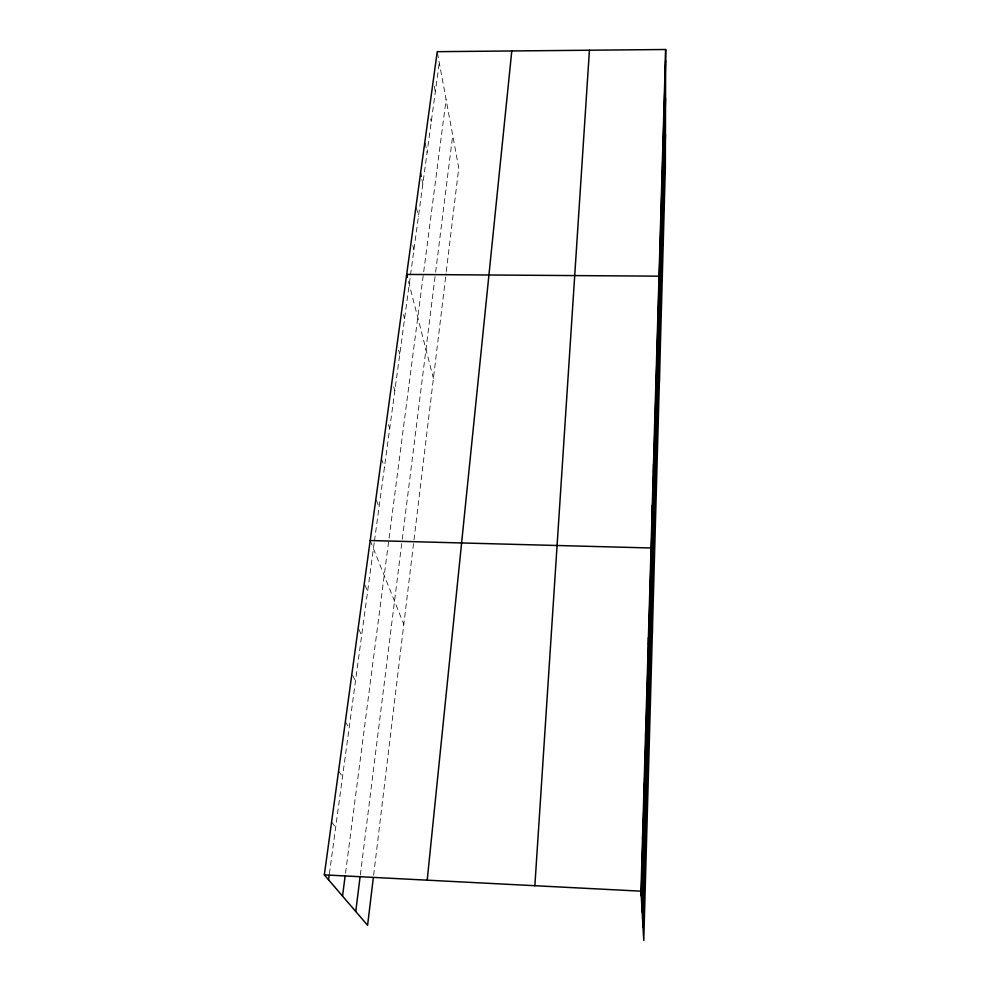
<?xml version="1.0" encoding="UTF-8"?>
<svg xmlns="http://www.w3.org/2000/svg" width="990" height="990" viewBox="0 0 990 990"><rect width="100%" height="100%" fill="white"/><g stroke="black" fill="none" stroke-linecap="round" stroke-linejoin="round"><path stroke-width="0.74" stroke-dasharray="4.95 3.71" d="M373.614 875.21L446.106 273.067M446.28 271.569L458.754 167.991L437.493 53.052M360.323 874.999L402.064 540.763M402.262 539.241L435.427 273.673M435.612 272.176L452.715 135.333M345.522 873.143L423.51 273.277M423.708 271.792L446.094 99.594M329.373 873.824L374.257 542.483M374.468 540.948L439.275 62.667M331.588 821.96L335.66 827.442M338.592 770.901L342.503 776.915M345.349 721.623L349.111 728.12M352.489 675.192L355.497 680.959M358.776 629.256L361.672 635.382M364.852 584.843L367.649 591.278M370.198 540.528L403.821 624.343M376.423 500.259L379.034 507.276M381.435 458.519L384.454 467.231M388.464 424.549L389.714 428.41M393.612 386.793L394.824 390.765M398.599 350.163L399.762 354.234M403.437 314.61L404.576 318.78M408.511 281.507L433.422 378.403M412.842 245.557L413.907 249.888M416.394 207.615L418.436 216.439M421.851 179.45L422.841 183.93M425.168 143.055L427.123 152.336M430.737 118.936L431.281 121.622M434.288 86.303L435.328 91.748"/><path stroke-width="1.49" d="M662.978 151.841L662.978 141.038M663.882 120.594L663.906 109.655M664.773 90.239L664.797 79.163M665.664 49.5L665.342 167.793L643.772 940.5L640.976 891.173L665.664 49.5L437.233 51.678L324.336 874.875L367.587 925.304L373.255 878.241M641.248 896.012L665.639 60.699M642.151 911.963L665.527 98.27M643.017 927.036L665.441 134.615M534.86 885.716L589.434 50.23M427.21 880.172L511.781 50.973M355.757 911.505L360.125 876.521M342.528 896.086L345.114 876.199M328.556 879.801L329.163 875.309M370.198 540.528L651.049 547.99L652.373 632.474M324.336 874.875L640.976 891.173M407.41 277.262L406.692 274.428L659.018 276.161L659.377 381.682M420.527 173.473L421.196 176.455M642.572 836.736L642.819 842.156M644.119 784.266L644.341 790.243M645.604 733.652L645.802 740.136M647.027 684.808L647.212 691.763M648.413 637.634L648.574 645.022M649.749 592.057L649.898 599.841M652.299 505.358L652.41 513.86M653.511 464.087L653.598 472.911M654.675 424.128L654.761 433.249M655.813 385.407L655.887 394.8M656.915 347.874L656.976 357.514M657.979 311.479L658.028 321.342M660.058 240.855L660.07 251.138M662.038 173.337L662.038 183.979M661.06 206.588L661.073 217.058"/></g></svg>
